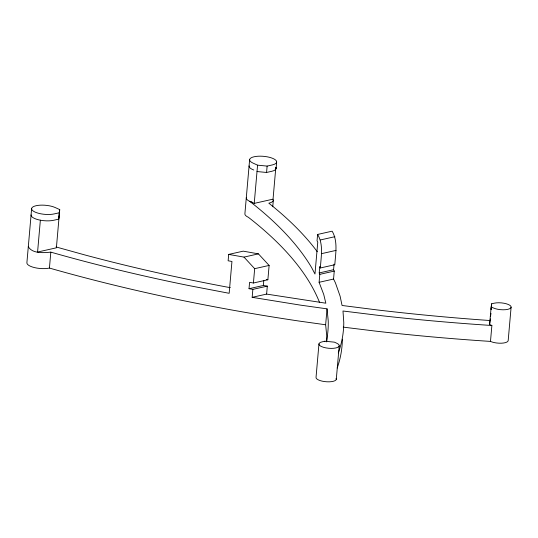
<?xml version="1.0" encoding="UTF-8"?>
<svg xmlns="http://www.w3.org/2000/svg" width="538" height="538" viewBox="0 0 538 538"><rect width="100%" height="100%" fill="white"/><g stroke="black" fill="none" stroke-linecap="round" stroke-linejoin="round"><path stroke-width="0.81" d="M28.306 246.653L26.9 262.652A13.571 4.553 5 0 0 34.546 267.615A13.571 4.553 5 0 0 49.429 268.059A788.251 264.42 5 0 0 298.879 321.025L325.645 324.777L326.835 336.781A791.573 265.537 5 0 1 326.855 340.863M252.86 289.377L252.161 297.332L266.613 294.091L267.312 286.129L252.86 289.377L249.027 288.704L249.585 282.336L253.418 283.008L267.87 279.76L269.121 265.429L258.422 253.869L243.23 251.152L228.69 254.413L228.132 260.782L231.952 261.461L229.161 293.304L189.255 285.644A788.251 264.42 5 0 1 50.821 252.134C43.612 252.88 32.381 253.781 28.306 246.734L31.634 208.515M40.363 220.197L37.579 252.04L56.389 247.816L59.731 209.605L55.226 207.554A13.571 4.553 5 0 0 36.12 205.711A13.571 4.553 5 0 0 35.064 212.08A13.571 4.553 5 0 0 54.163 213.922L59.2 212.792L59.731 209.605M49.429 268.059L50.821 252.134M31.076 214.884A13.571 4.553 5 0 0 38.723 219.847A13.571 4.553 5 0 0 53.605 220.291L58.649 219.161L59.2 212.792M249.639 159.557L244.904 213.694A13.571 4.553 5 0 0 248.327 217.258A791.573 265.537 5 0 1 319.585 302.558M257.016 171.541L266.566 172.463L271.609 171.333A13.571 4.553 5 0 0 275.833 167.318L273.042 199.161L254.232 203.384L257.574 165.173L253.068 163.122A13.571 4.553 5 0 1 254.124 156.753A13.571 4.553 5 0 1 273.23 158.596A13.571 4.553 5 0 1 272.167 164.964L267.124 166.094L257.574 165.173M253.418 283.008L254.669 268.677L244.003 257.11L228.69 254.413M266.566 172.463L267.124 166.094M249.027 288.704L263.371 285.483L263.788 280.701M272.753 206.74L273.311 200.371M276.095 168.528L276.653 162.16M266.613 294.091L325.84 303.203L323.735 294.468L319.101 282.302L319.801 274.34L319.236 272.934L319.787 266.566L320.359 267.971L334.811 264.723C335.557 253.694 338.066 241.212 332.148 231.179L317.608 234.447L317.05 240.816L317.763 242.187L314.972 274.03L311.724 267.763A791.573 265.537 5 0 0 249.719 201.333A13.571 4.553 5 0 1 246.296 197.769M320.359 267.971C320.998 256.989 323.721 244.407 317.608 234.447M318.96 343.903L316.035 377.34A10.182 3.416 5 0 0 326.929 381.792A10.182 3.416 5 0 0 336.095 378.382M325.645 324.777L327.037 308.852L300.271 305.1L252.161 297.332M490.205 320.54A791.573 265.537 5 0 1 376.99 309.908L342.06 305.476L340.097 296.156L335.43 282.867L333.56 279.054L334.253 271.091L333.58 269.713L334.064 264.138M336.29 379.29L339.216 345.853M511.1 307.252L508.175 340.689A10.182 3.416 5 0 1 501.403 343.204A10.182 3.416 5 0 1 490.481 341.408L491.88 325.49L489.62 324.461L491.154 306.949L491.685 303.762L494.207 303.197A10.182 3.416 5 0 1 508.531 304.575A10.182 3.416 5 0 1 507.738 309.357A10.182 3.416 5 0 1 493.407 307.971L491.154 306.949M490.36 318.886L489.62 324.461M490.643 315.705L490.851 313.318L490.32 316.499M491.201 309.337L491.685 303.762M58.649 219.161L59.173 215.973M491.006 309.337L491.409 306.949M244.003 257.11L258.422 253.869M320.453 239.935L334.871 236.7M254.669 268.677L269.121 265.429M321.61 253.64L336.068 250.392M319.236 272.934L333.58 269.713M319.801 274.34L334.253 271.091M319.101 282.302L333.56 279.054M343.224 327.131L374.993 331.045A788.251 264.42 5 0 0 490.481 341.408M267.312 286.129L263.371 285.483M266.29 279.498L267.87 279.76M230.331 287.655L226.343 286.942A791.573 265.537 5 0 1 85.085 255.012L56.06 246.955M252.403 202.322L249.719 201.333L254.232 203.384M327.037 308.852L328.227 320.863A791.573 265.537 5 0 1 326.304 341.899M338.315 352.874A788.251 264.42 5 0 0 343.775 322.444L342.988 311.004L376.385 315.12A788.251 264.42 5 0 0 491.88 325.49M317.286 251.717A788.251 264.42 5 0 0 268.825 203.176A13.571 4.553 5 0 0 273.042 199.161M253.775 170.008A13.571 4.553 5 0 1 249.081 165.926M342.37 339.182A788.251 264.42 5 0 1 337.205 368.012M324.844 341.233L322.323 341.798A10.182 3.416 5 0 0 321.529 346.58A10.182 3.416 5 0 0 335.853 347.958A10.182 3.416 5 0 0 336.647 343.177L334.394 342.155L324.844 341.233"/></g></svg>
